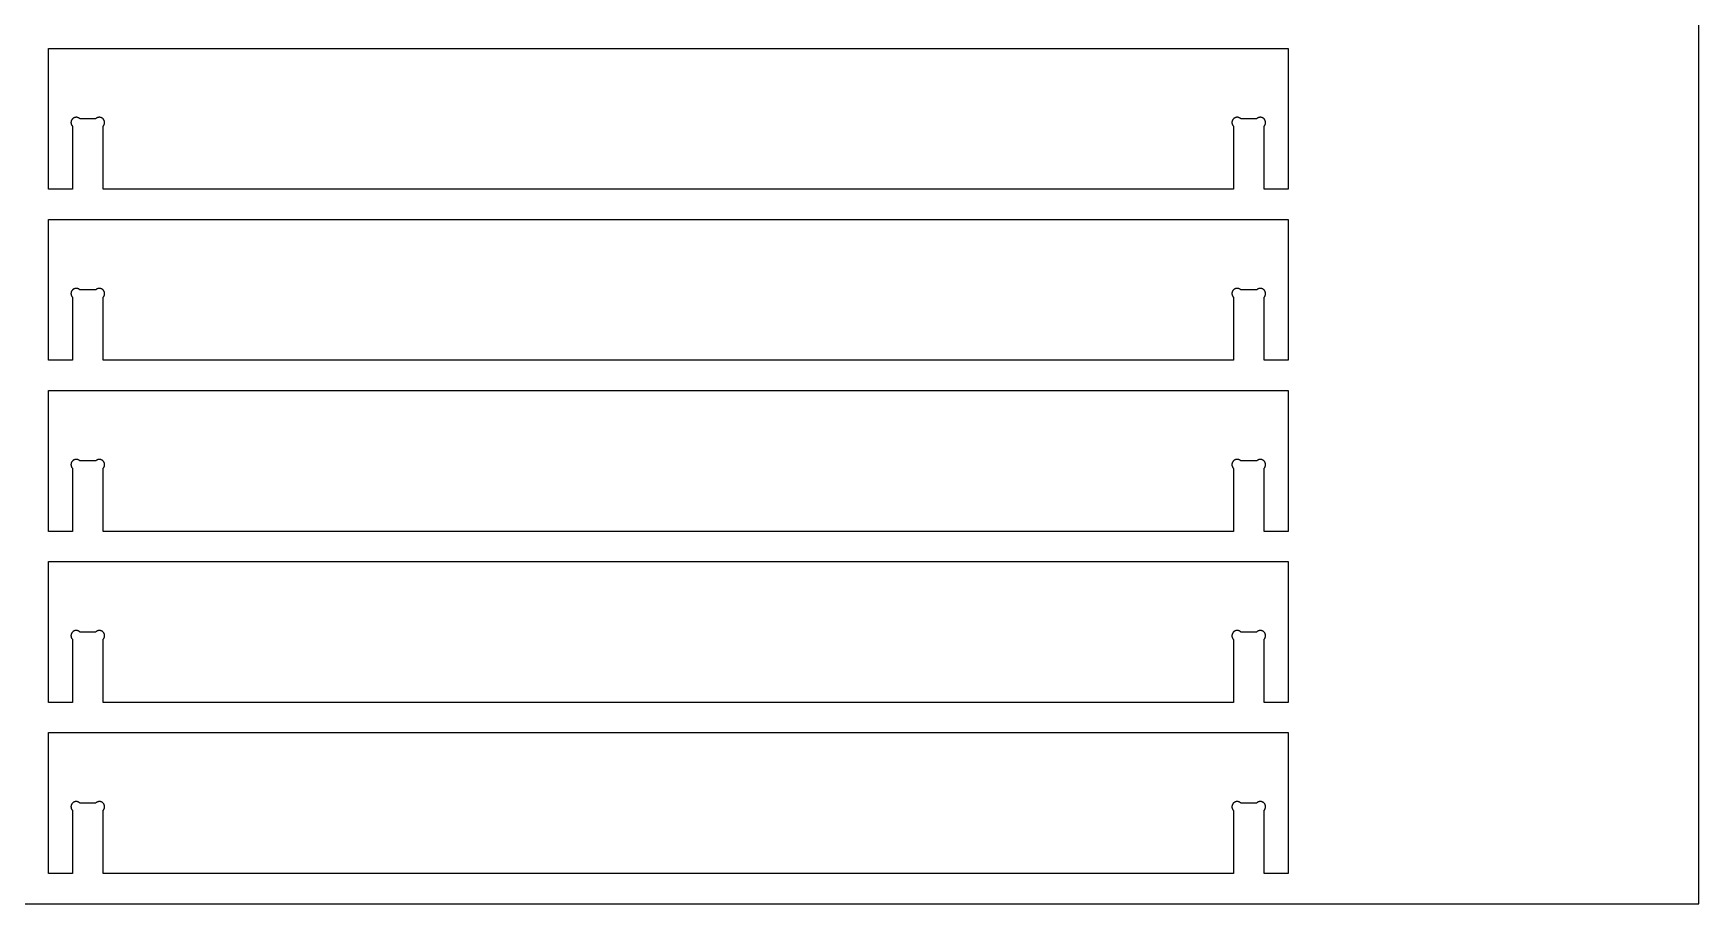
# Model space of a CAD drawing. Header units: inches. Extents: x 0 to 96, y 0 to 48.
# Drawn here: x 54.62 to 96, y 0 to 21.62 of the extents above; entities that cross this region are included whole.
import ezdxf

# ---------------------------------------------------------------- set-up
doc = ezdxf.new("R2010")
doc.units = ezdxf.units.IN
doc.header["$MEASUREMENT"] = 0
doc.layers.add('CUT_OUTSIDE', color=1, linetype='Continuous')
doc.layers.add('SHEET_REF_DO_NOT_CUT', color=8, linetype='Continuous')

msp = doc.modelspace()

# ---------------------------------------------------------------- linework, layer by layer
at = {"layer": 'CUT_OUTSIDE'}
for points in [[(55.599, 17.75), (55, 17.75), (55, 21.25), (85.8, 21.25), (85.8, 17.75), (85.201, 17.75), (85.201, 19.3162), (85.2054, 19.3208), (85.2096, 19.3256), (85.2135, 19.3306), (85.2172, 19.3359), (85.2206, 19.3412), (85.2237, 19.3468), (85.2266, 19.3525), (85.2292, 19.3583), (85.2315, 19.3643), (85.2335, 19.3703), (85.2352, 19.3765), (85.2366, 19.3827), (85.2377, 19.389), (85.2385, 19.3953), (85.2389, 19.4017), (85.2391, 19.4081), (85.2389, 19.4145), (85.2385, 19.4208), (85.2377, 19.4272), (85.2366, 19.4334), (85.2352, 19.4397), (85.2335, 19.4458), (85.2315, 19.4519), (85.2292, 19.4578), (85.2266, 19.4637), (85.2237, 19.4694), (85.2206, 19.4749), (85.2172, 19.4803), (85.2135, 19.4855), (85.2096, 19.4905), (85.2054, 19.4954), (85.201, 19.5), (85.1964, 19.5044), (85.1915, 19.5086), (85.1865, 19.5125), (85.1813, 19.5162), (85.1759, 19.5196), (85.1704, 19.5227), (85.1647, 19.5256), (85.1588, 19.5282), (85.1529, 19.5305), (85.1468, 19.5325), (85.1407, 19.5342), (85.1344, 19.5356), (85.1282, 19.5367), (85.1218, 19.5375), (85.1155, 19.5379), (85.1091, 19.5381), (85.1027, 19.5379), (85.0963, 19.5375), (85.09, 19.5367), (85.0837, 19.5356), (85.0775, 19.5342), (85.0713, 19.5325), (85.0653, 19.5305), (85.0593, 19.5282), (85.0535, 19.5256), (85.0478, 19.5227), (85.0422, 19.5196), (85.0369, 19.5162), (85.0316, 19.5125), (85.0266, 19.5086), (85.0218, 19.5044), (85.0172, 19.5), (84.6258, 19.5), (84.6212, 19.5044), (84.6164, 19.5086), (84.6114, 19.5125), (84.6061, 19.5162), (84.6008, 19.5196), (84.5952, 19.5227), (84.5895, 19.5256), (84.5837, 19.5282), (84.5777, 19.5305), (84.5717, 19.5325), (84.5655, 19.5342), (84.5593, 19.5356), (84.553, 19.5367), (84.5467, 19.5375), (84.5403, 19.5379), (84.5339, 19.5381), (84.5275, 19.5379), (84.5212, 19.5375), (84.5148, 19.5367), (84.5086, 19.5356), (84.5023, 19.5342), (84.4962, 19.5325), (84.4901, 19.5305), (84.4842, 19.5282), (84.4783, 19.5256), (84.4726, 19.5227), (84.4671, 19.5196), (84.4617, 19.5162), (84.4565, 19.5125), (84.4515, 19.5086), (84.4466, 19.5044), (84.442, 19.5), (84.4376, 19.4954), (84.4334, 19.4905), (84.4295, 19.4855), (84.4258, 19.4803), (84.4224, 19.4749), (84.4193, 19.4694), (84.4164, 19.4637), (84.4138, 19.4578), (84.4115, 19.4519), (84.4095, 19.4458), (84.4078, 19.4397), (84.4064, 19.4334), (84.4053, 19.4272), (84.4045, 19.4208), (84.4041, 19.4145), (84.4039, 19.4081), (84.4041, 19.4017), (84.4045, 19.3953), (84.4053, 19.389), (84.4064, 19.3827), (84.4078, 19.3765), (84.4095, 19.3703), (84.4115, 19.3643), (84.4138, 19.3583), (84.4164, 19.3525), (84.4193, 19.3468), (84.4224, 19.3412), (84.4258, 19.3359), (84.4295, 19.3306), (84.4334, 19.3256), (84.4376, 19.3208), (84.442, 19.3162), (84.442, 17.75), (56.358, 17.75), (56.358, 19.3162), (56.3624, 19.3208), (56.3666, 19.3256), (56.3705, 19.3306), (56.3742, 19.3359), (56.3776, 19.3412), (56.3807, 19.3468), (56.3836, 19.3525), (56.3862, 19.3583), (56.3885, 19.3643), (56.3905, 19.3703), (56.3922, 19.3765), (56.3936, 19.3827), (56.3947, 19.389), (56.3955, 19.3953), (56.3959, 19.4017), (56.3961, 19.4081), (56.3959, 19.4145), (56.3955, 19.4208), (56.3947, 19.4272), (56.3936, 19.4334), (56.3922, 19.4397), (56.3905, 19.4458), (56.3885, 19.4519), (56.3862, 19.4578), (56.3836, 19.4637), (56.3807, 19.4694), (56.3776, 19.4749), (56.3742, 19.4803), (56.3705, 19.4855), (56.3666, 19.4905), (56.3624, 19.4954), (56.358, 19.5), (56.3534, 19.5044), (56.3485, 19.5086), (56.3435, 19.5125), (56.3383, 19.5162), (56.3329, 19.5196), (56.3274, 19.5227), (56.3217, 19.5256), (56.3158, 19.5282), (56.3099, 19.5305), (56.3038, 19.5325), (56.2977, 19.5342), (56.2914, 19.5356), (56.2852, 19.5367), (56.2788, 19.5375), (56.2725, 19.5379), (56.2661, 19.5381), (56.2597, 19.5379), (56.2533, 19.5375), (56.247, 19.5367), (56.2407, 19.5356), (56.2345, 19.5342), (56.2283, 19.5325), (56.2223, 19.5305), (56.2163, 19.5282), (56.2105, 19.5256), (56.2048, 19.5227), (56.1992, 19.5196), (56.1939, 19.5162), (56.1886, 19.5125), (56.1836, 19.5086), (56.1788, 19.5044), (56.1742, 19.5), (55.7828, 19.5), (55.7782, 19.5044), (55.7734, 19.5086), (55.7684, 19.5125), (55.7631, 19.5162), (55.7578, 19.5196), (55.7522, 19.5227), (55.7465, 19.5256), (55.7407, 19.5282), (55.7347, 19.5305), (55.7287, 19.5325), (55.7225, 19.5342), (55.7163, 19.5356), (55.71, 19.5367), (55.7037, 19.5375), (55.6973, 19.5379), (55.6909, 19.5381), (55.6845, 19.5379), (55.6782, 19.5375), (55.6718, 19.5367), (55.6656, 19.5356), (55.6593, 19.5342), (55.6532, 19.5325), (55.6471, 19.5305), (55.6412, 19.5282), (55.6353, 19.5256), (55.6296, 19.5227), (55.6241, 19.5196), (55.6187, 19.5162), (55.6135, 19.5125), (55.6085, 19.5086), (55.6036, 19.5044), (55.599, 19.5), (55.5946, 19.4954), (55.5904, 19.4905), (55.5865, 19.4855), (55.5828, 19.4803), (55.5794, 19.4749), (55.5763, 19.4694), (55.5734, 19.4637), (55.5708, 19.4578), (55.5685, 19.4519), (55.5665, 19.4458), (55.5648, 19.4397), (55.5634, 19.4334), (55.5623, 19.4272), (55.5615, 19.4208), (55.5611, 19.4145), (55.5609, 19.4081), (55.5611, 19.4017), (55.5615, 19.3953), (55.5623, 19.389), (55.5634, 19.3827), (55.5648, 19.3765), (55.5665, 19.3703), (55.5685, 19.3643), (55.5708, 19.3583), (55.5734, 19.3525), (55.5763, 19.3468), (55.5794, 19.3412), (55.5828, 19.3359), (55.5865, 19.3306), (55.5904, 19.3256), (55.5946, 19.3208), (55.599, 19.3162)], [(55.599, 13.5), (55, 13.5), (55, 17), (85.8, 17), (85.8, 13.5), (85.201, 13.5), (85.201, 15.0662), (85.2054, 15.0708), (85.2096, 15.0756), (85.2135, 15.0806), (85.2172, 15.0859), (85.2206, 15.0912), (85.2237, 15.0968), (85.2266, 15.1025), (85.2292, 15.1083), (85.2315, 15.1143), (85.2335, 15.1203), (85.2352, 15.1265), (85.2366, 15.1327), (85.2377, 15.139), (85.2385, 15.1453), (85.2389, 15.1517), (85.2391, 15.1581), (85.2389, 15.1645), (85.2385, 15.1708), (85.2377, 15.1772), (85.2366, 15.1834), (85.2352, 15.1897), (85.2335, 15.1958), (85.2315, 15.2019), (85.2292, 15.2078), (85.2266, 15.2137), (85.2237, 15.2194), (85.2206, 15.2249), (85.2172, 15.2303), (85.2135, 15.2355), (85.2096, 15.2405), (85.2054, 15.2454), (85.201, 15.25), (85.1964, 15.2544), (85.1915, 15.2586), (85.1865, 15.2625), (85.1813, 15.2662), (85.1759, 15.2696), (85.1704, 15.2727), (85.1647, 15.2756), (85.1588, 15.2782), (85.1529, 15.2805), (85.1468, 15.2825), (85.1407, 15.2842), (85.1344, 15.2856), (85.1282, 15.2867), (85.1218, 15.2875), (85.1155, 15.2879), (85.1091, 15.2881), (85.1027, 15.2879), (85.0963, 15.2875), (85.09, 15.2867), (85.0837, 15.2856), (85.0775, 15.2842), (85.0713, 15.2825), (85.0653, 15.2805), (85.0593, 15.2782), (85.0535, 15.2756), (85.0478, 15.2727), (85.0422, 15.2696), (85.0369, 15.2662), (85.0316, 15.2625), (85.0266, 15.2586), (85.0218, 15.2544), (85.0172, 15.25), (84.6258, 15.25), (84.6212, 15.2544), (84.6164, 15.2586), (84.6114, 15.2625), (84.6061, 15.2662), (84.6008, 15.2696), (84.5952, 15.2727), (84.5895, 15.2756), (84.5837, 15.2782), (84.5777, 15.2805), (84.5717, 15.2825), (84.5655, 15.2842), (84.5593, 15.2856), (84.553, 15.2867), (84.5467, 15.2875), (84.5403, 15.2879), (84.5339, 15.2881), (84.5275, 15.2879), (84.5212, 15.2875), (84.5148, 15.2867), (84.5086, 15.2856), (84.5023, 15.2842), (84.4962, 15.2825), (84.4901, 15.2805), (84.4842, 15.2782), (84.4783, 15.2756), (84.4726, 15.2727), (84.4671, 15.2696), (84.4617, 15.2662), (84.4565, 15.2625), (84.4515, 15.2586), (84.4466, 15.2544), (84.442, 15.25), (84.4376, 15.2454), (84.4334, 15.2405), (84.4295, 15.2355), (84.4258, 15.2303), (84.4224, 15.2249), (84.4193, 15.2194), (84.4164, 15.2137), (84.4138, 15.2078), (84.4115, 15.2019), (84.4095, 15.1958), (84.4078, 15.1897), (84.4064, 15.1834), (84.4053, 15.1772), (84.4045, 15.1708), (84.4041, 15.1645), (84.4039, 15.1581), (84.4041, 15.1517), (84.4045, 15.1453), (84.4053, 15.139), (84.4064, 15.1327), (84.4078, 15.1265), (84.4095, 15.1203), (84.4115, 15.1143), (84.4138, 15.1083), (84.4164, 15.1025), (84.4193, 15.0968), (84.4224, 15.0912), (84.4258, 15.0859), (84.4295, 15.0806), (84.4334, 15.0756), (84.4376, 15.0708), (84.442, 15.0662), (84.442, 13.5), (56.358, 13.5), (56.358, 15.0662), (56.3624, 15.0708), (56.3666, 15.0756), (56.3705, 15.0806), (56.3742, 15.0859), (56.3776, 15.0912), (56.3807, 15.0968), (56.3836, 15.1025), (56.3862, 15.1083), (56.3885, 15.1143), (56.3905, 15.1203), (56.3922, 15.1265), (56.3936, 15.1327), (56.3947, 15.139), (56.3955, 15.1453), (56.3959, 15.1517), (56.3961, 15.1581), (56.3959, 15.1645), (56.3955, 15.1708), (56.3947, 15.1772), (56.3936, 15.1834), (56.3922, 15.1897), (56.3905, 15.1958), (56.3885, 15.2019), (56.3862, 15.2078), (56.3836, 15.2137), (56.3807, 15.2194), (56.3776, 15.2249), (56.3742, 15.2303), (56.3705, 15.2355), (56.3666, 15.2405), (56.3624, 15.2454), (56.358, 15.25), (56.3534, 15.2544), (56.3485, 15.2586), (56.3435, 15.2625), (56.3383, 15.2662), (56.3329, 15.2696), (56.3274, 15.2727), (56.3217, 15.2756), (56.3158, 15.2782), (56.3099, 15.2805), (56.3038, 15.2825), (56.2977, 15.2842), (56.2914, 15.2856), (56.2852, 15.2867), (56.2788, 15.2875), (56.2725, 15.2879), (56.2661, 15.2881), (56.2597, 15.2879), (56.2533, 15.2875), (56.247, 15.2867), (56.2407, 15.2856), (56.2345, 15.2842), (56.2283, 15.2825), (56.2223, 15.2805), (56.2163, 15.2782), (56.2105, 15.2756), (56.2048, 15.2727), (56.1992, 15.2696), (56.1939, 15.2662), (56.1886, 15.2625), (56.1836, 15.2586), (56.1788, 15.2544), (56.1742, 15.25), (55.7828, 15.25), (55.7782, 15.2544), (55.7734, 15.2586), (55.7684, 15.2625), (55.7631, 15.2662), (55.7578, 15.2696), (55.7522, 15.2727), (55.7465, 15.2756), (55.7407, 15.2782), (55.7347, 15.2805), (55.7287, 15.2825), (55.7225, 15.2842), (55.7163, 15.2856), (55.71, 15.2867), (55.7037, 15.2875), (55.6973, 15.2879), (55.6909, 15.2881), (55.6845, 15.2879), (55.6782, 15.2875), (55.6718, 15.2867), (55.6656, 15.2856), (55.6593, 15.2842), (55.6532, 15.2825), (55.6471, 15.2805), (55.6412, 15.2782), (55.6353, 15.2756), (55.6296, 15.2727), (55.6241, 15.2696), (55.6187, 15.2662), (55.6135, 15.2625), (55.6085, 15.2586), (55.6036, 15.2544), (55.599, 15.25), (55.5946, 15.2454), (55.5904, 15.2405), (55.5865, 15.2355), (55.5828, 15.2303), (55.5794, 15.2249), (55.5763, 15.2194), (55.5734, 15.2137), (55.5708, 15.2078), (55.5685, 15.2019), (55.5665, 15.1958), (55.5648, 15.1897), (55.5634, 15.1834), (55.5623, 15.1772), (55.5615, 15.1708), (55.5611, 15.1645), (55.5609, 15.1581), (55.5611, 15.1517), (55.5615, 15.1453), (55.5623, 15.139), (55.5634, 15.1327), (55.5648, 15.1265), (55.5665, 15.1203), (55.5685, 15.1143), (55.5708, 15.1083), (55.5734, 15.1025), (55.5763, 15.0968), (55.5794, 15.0912), (55.5828, 15.0859), (55.5865, 15.0806), (55.5904, 15.0756), (55.5946, 15.0708), (55.599, 15.0662)], [(55.599, 9.25), (55, 9.25), (55, 12.75), (85.8, 12.75), (85.8, 9.25), (85.201, 9.25), (85.201, 10.8162), (85.2054, 10.8208), (85.2096, 10.8256), (85.2135, 10.8306), (85.2172, 10.8359), (85.2206, 10.8412), (85.2237, 10.8468), (85.2266, 10.8525), (85.2292, 10.8583), (85.2315, 10.8643), (85.2335, 10.8703), (85.2352, 10.8765), (85.2366, 10.8827), (85.2377, 10.889), (85.2385, 10.8953), (85.2389, 10.9017), (85.2391, 10.9081), (85.2389, 10.9145), (85.2385, 10.9208), (85.2377, 10.9272), (85.2366, 10.9334), (85.2352, 10.9397), (85.2335, 10.9458), (85.2315, 10.9519), (85.2292, 10.9578), (85.2266, 10.9637), (85.2237, 10.9694), (85.2206, 10.9749), (85.2172, 10.9803), (85.2135, 10.9855), (85.2096, 10.9905), (85.2054, 10.9954), (85.201, 11), (85.1964, 11.0044), (85.1915, 11.0086), (85.1865, 11.0125), (85.1813, 11.0162), (85.1759, 11.0196), (85.1704, 11.0227), (85.1647, 11.0256), (85.1588, 11.0282), (85.1529, 11.0305), (85.1468, 11.0325), (85.1407, 11.0342), (85.1344, 11.0356), (85.1282, 11.0367), (85.1218, 11.0375), (85.1155, 11.0379), (85.1091, 11.0381), (85.1027, 11.0379), (85.0963, 11.0375), (85.09, 11.0367), (85.0837, 11.0356), (85.0775, 11.0342), (85.0713, 11.0325), (85.0653, 11.0305), (85.0593, 11.0282), (85.0535, 11.0256), (85.0478, 11.0227), (85.0422, 11.0196), (85.0369, 11.0162), (85.0316, 11.0125), (85.0266, 11.0086), (85.0218, 11.0044), (85.0172, 11), (84.6258, 11), (84.6212, 11.0044), (84.6164, 11.0086), (84.6114, 11.0125), (84.6061, 11.0162), (84.6008, 11.0196), (84.5952, 11.0227), (84.5895, 11.0256), (84.5837, 11.0282), (84.5777, 11.0305), (84.5717, 11.0325), (84.5655, 11.0342), (84.5593, 11.0356), (84.553, 11.0367), (84.5467, 11.0375), (84.5403, 11.0379), (84.5339, 11.0381), (84.5275, 11.0379), (84.5212, 11.0375), (84.5148, 11.0367), (84.5086, 11.0356), (84.5023, 11.0342), (84.4962, 11.0325), (84.4901, 11.0305), (84.4842, 11.0282), (84.4783, 11.0256), (84.4726, 11.0227), (84.4671, 11.0196), (84.4617, 11.0162), (84.4565, 11.0125), (84.4515, 11.0086), (84.4466, 11.0044), (84.442, 11), (84.4376, 10.9954), (84.4334, 10.9905), (84.4295, 10.9855), (84.4258, 10.9803), (84.4224, 10.9749), (84.4193, 10.9694), (84.4164, 10.9637), (84.4138, 10.9578), (84.4115, 10.9519), (84.4095, 10.9458), (84.4078, 10.9397), (84.4064, 10.9334), (84.4053, 10.9272), (84.4045, 10.9208), (84.4041, 10.9145), (84.4039, 10.9081), (84.4041, 10.9017), (84.4045, 10.8953), (84.4053, 10.889), (84.4064, 10.8827), (84.4078, 10.8765), (84.4095, 10.8703), (84.4115, 10.8643), (84.4138, 10.8583), (84.4164, 10.8525), (84.4193, 10.8468), (84.4224, 10.8412), (84.4258, 10.8359), (84.4295, 10.8306), (84.4334, 10.8256), (84.4376, 10.8208), (84.442, 10.8162), (84.442, 9.25), (56.358, 9.25), (56.358, 10.8162), (56.3624, 10.8208), (56.3666, 10.8256), (56.3705, 10.8306), (56.3742, 10.8359), (56.3776, 10.8412), (56.3807, 10.8468), (56.3836, 10.8525), (56.3862, 10.8583), (56.3885, 10.8643), (56.3905, 10.8703), (56.3922, 10.8765), (56.3936, 10.8827), (56.3947, 10.889), (56.3955, 10.8953), (56.3959, 10.9017), (56.3961, 10.9081), (56.3959, 10.9145), (56.3955, 10.9208), (56.3947, 10.9272), (56.3936, 10.9334), (56.3922, 10.9397), (56.3905, 10.9458), (56.3885, 10.9519), (56.3862, 10.9578), (56.3836, 10.9637), (56.3807, 10.9694), (56.3776, 10.9749), (56.3742, 10.9803), (56.3705, 10.9855), (56.3666, 10.9905), (56.3624, 10.9954), (56.358, 11), (56.3534, 11.0044), (56.3485, 11.0086), (56.3435, 11.0125), (56.3383, 11.0162), (56.3329, 11.0196), (56.3274, 11.0227), (56.3217, 11.0256), (56.3158, 11.0282), (56.3099, 11.0305), (56.3038, 11.0325), (56.2977, 11.0342), (56.2914, 11.0356), (56.2852, 11.0367), (56.2788, 11.0375), (56.2725, 11.0379), (56.2661, 11.0381), (56.2597, 11.0379), (56.2533, 11.0375), (56.247, 11.0367), (56.2407, 11.0356), (56.2345, 11.0342), (56.2283, 11.0325), (56.2223, 11.0305), (56.2163, 11.0282), (56.2105, 11.0256), (56.2048, 11.0227), (56.1992, 11.0196), (56.1939, 11.0162), (56.1886, 11.0125), (56.1836, 11.0086), (56.1788, 11.0044), (56.1742, 11), (55.7828, 11), (55.7782, 11.0044), (55.7734, 11.0086), (55.7684, 11.0125), (55.7631, 11.0162), (55.7578, 11.0196), (55.7522, 11.0227), (55.7465, 11.0256), (55.7407, 11.0282), (55.7347, 11.0305), (55.7287, 11.0325), (55.7225, 11.0342), (55.7163, 11.0356), (55.71, 11.0367), (55.7037, 11.0375), (55.6973, 11.0379), (55.6909, 11.0381), (55.6845, 11.0379), (55.6782, 11.0375), (55.6718, 11.0367), (55.6656, 11.0356), (55.6593, 11.0342), (55.6532, 11.0325), (55.6471, 11.0305), (55.6412, 11.0282), (55.6353, 11.0256), (55.6296, 11.0227), (55.6241, 11.0196), (55.6187, 11.0162), (55.6135, 11.0125), (55.6085, 11.0086), (55.6036, 11.0044), (55.599, 11), (55.5946, 10.9954), (55.5904, 10.9905), (55.5865, 10.9855), (55.5828, 10.9803), (55.5794, 10.9749), (55.5763, 10.9694), (55.5734, 10.9637), (55.5708, 10.9578), (55.5685, 10.9519), (55.5665, 10.9458), (55.5648, 10.9397), (55.5634, 10.9334), (55.5623, 10.9272), (55.5615, 10.9208), (55.5611, 10.9145), (55.5609, 10.9081), (55.5611, 10.9017), (55.5615, 10.8953), (55.5623, 10.889), (55.5634, 10.8827), (55.5648, 10.8765), (55.5665, 10.8703), (55.5685, 10.8643), (55.5708, 10.8583), (55.5734, 10.8525), (55.5763, 10.8468), (55.5794, 10.8412), (55.5828, 10.8359), (55.5865, 10.8306), (55.5904, 10.8256), (55.5946, 10.8208), (55.599, 10.8162)], [(55.599, 5), (55, 5), (55, 8.5), (85.8, 8.5), (85.8, 5), (85.201, 5), (85.201, 6.5662), (85.2054, 6.5708), (85.2096, 6.5756), (85.2135, 6.5806), (85.2172, 6.5859), (85.2206, 6.5912), (85.2237, 6.5968), (85.2266, 6.6025), (85.2292, 6.6083), (85.2315, 6.6143), (85.2335, 6.6203), (85.2352, 6.6265), (85.2366, 6.6327), (85.2377, 6.639), (85.2385, 6.6453), (85.2389, 6.6517), (85.2391, 6.6581), (85.2389, 6.6645), (85.2385, 6.6708), (85.2377, 6.6772), (85.2366, 6.6834), (85.2352, 6.6897), (85.2335, 6.6958), (85.2315, 6.7019), (85.2292, 6.7078), (85.2266, 6.7137), (85.2237, 6.7194), (85.2206, 6.7249), (85.2172, 6.7303), (85.2135, 6.7355), (85.2096, 6.7405), (85.2054, 6.7454), (85.201, 6.75), (85.1964, 6.7544), (85.1915, 6.7586), (85.1865, 6.7625), (85.1813, 6.7662), (85.1759, 6.7696), (85.1704, 6.7727), (85.1647, 6.7756), (85.1588, 6.7782), (85.1529, 6.7805), (85.1468, 6.7825), (85.1407, 6.7842), (85.1344, 6.7856), (85.1282, 6.7867), (85.1218, 6.7875), (85.1155, 6.7879), (85.1091, 6.7881), (85.1027, 6.7879), (85.0963, 6.7875), (85.09, 6.7867), (85.0837, 6.7856), (85.0775, 6.7842), (85.0713, 6.7825), (85.0653, 6.7805), (85.0593, 6.7782), (85.0535, 6.7756), (85.0478, 6.7727), (85.0422, 6.7696), (85.0369, 6.7662), (85.0316, 6.7625), (85.0266, 6.7586), (85.0218, 6.7544), (85.0172, 6.75), (84.6258, 6.75), (84.6212, 6.7544), (84.6164, 6.7586), (84.6114, 6.7625), (84.6061, 6.7662), (84.6008, 6.7696), (84.5952, 6.7727), (84.5895, 6.7756), (84.5837, 6.7782), (84.5777, 6.7805), (84.5717, 6.7825), (84.5655, 6.7842), (84.5593, 6.7856), (84.553, 6.7867), (84.5467, 6.7875), (84.5403, 6.7879), (84.5339, 6.7881), (84.5275, 6.7879), (84.5212, 6.7875), (84.5148, 6.7867), (84.5086, 6.7856), (84.5023, 6.7842), (84.4962, 6.7825), (84.4901, 6.7805), (84.4842, 6.7782), (84.4783, 6.7756), (84.4726, 6.7727), (84.4671, 6.7696), (84.4617, 6.7662), (84.4565, 6.7625), (84.4515, 6.7586), (84.4466, 6.7544), (84.442, 6.75), (84.4376, 6.7454), (84.4334, 6.7405), (84.4295, 6.7355), (84.4258, 6.7303), (84.4224, 6.7249), (84.4193, 6.7194), (84.4164, 6.7137), (84.4138, 6.7078), (84.4115, 6.7019), (84.4095, 6.6958), (84.4078, 6.6897), (84.4064, 6.6834), (84.4053, 6.6772), (84.4045, 6.6708), (84.4041, 6.6645), (84.4039, 6.6581), (84.4041, 6.6517), (84.4045, 6.6453), (84.4053, 6.639), (84.4064, 6.6327), (84.4078, 6.6265), (84.4095, 6.6203), (84.4115, 6.6143), (84.4138, 6.6083), (84.4164, 6.6025), (84.4193, 6.5968), (84.4224, 6.5912), (84.4258, 6.5859), (84.4295, 6.5806), (84.4334, 6.5756), (84.4376, 6.5708), (84.442, 6.5662), (84.442, 5), (56.358, 5), (56.358, 6.5662), (56.3624, 6.5708), (56.3666, 6.5756), (56.3705, 6.5806), (56.3742, 6.5859), (56.3776, 6.5912), (56.3807, 6.5968), (56.3836, 6.6025), (56.3862, 6.6083), (56.3885, 6.6143), (56.3905, 6.6203), (56.3922, 6.6265), (56.3936, 6.6327), (56.3947, 6.639), (56.3955, 6.6453), (56.3959, 6.6517), (56.3961, 6.6581), (56.3959, 6.6645), (56.3955, 6.6708), (56.3947, 6.6772), (56.3936, 6.6834), (56.3922, 6.6897), (56.3905, 6.6958), (56.3885, 6.7019), (56.3862, 6.7078), (56.3836, 6.7137), (56.3807, 6.7194), (56.3776, 6.7249), (56.3742, 6.7303), (56.3705, 6.7355), (56.3666, 6.7405), (56.3624, 6.7454), (56.358, 6.75), (56.3534, 6.7544), (56.3485, 6.7586), (56.3435, 6.7625), (56.3383, 6.7662), (56.3329, 6.7696), (56.3274, 6.7727), (56.3217, 6.7756), (56.3158, 6.7782), (56.3099, 6.7805), (56.3038, 6.7825), (56.2977, 6.7842), (56.2914, 6.7856), (56.2852, 6.7867), (56.2788, 6.7875), (56.2725, 6.7879), (56.2661, 6.7881), (56.2597, 6.7879), (56.2533, 6.7875), (56.247, 6.7867), (56.2407, 6.7856), (56.2345, 6.7842), (56.2283, 6.7825), (56.2223, 6.7805), (56.2163, 6.7782), (56.2105, 6.7756), (56.2048, 6.7727), (56.1992, 6.7696), (56.1939, 6.7662), (56.1886, 6.7625), (56.1836, 6.7586), (56.1788, 6.7544), (56.1742, 6.75), (55.7828, 6.75), (55.7782, 6.7544), (55.7734, 6.7586), (55.7684, 6.7625), (55.7631, 6.7662), (55.7578, 6.7696), (55.7522, 6.7727), (55.7465, 6.7756), (55.7407, 6.7782), (55.7347, 6.7805), (55.7287, 6.7825), (55.7225, 6.7842), (55.7163, 6.7856), (55.71, 6.7867), (55.7037, 6.7875), (55.6973, 6.7879), (55.6909, 6.7881), (55.6845, 6.7879), (55.6782, 6.7875), (55.6718, 6.7867), (55.6656, 6.7856), (55.6593, 6.7842), (55.6532, 6.7825), (55.6471, 6.7805), (55.6412, 6.7782), (55.6353, 6.7756), (55.6296, 6.7727), (55.6241, 6.7696), (55.6187, 6.7662), (55.6135, 6.7625), (55.6085, 6.7586), (55.6036, 6.7544), (55.599, 6.75), (55.5946, 6.7454), (55.5904, 6.7405), (55.5865, 6.7355), (55.5828, 6.7303), (55.5794, 6.7249), (55.5763, 6.7194), (55.5734, 6.7137), (55.5708, 6.7078), (55.5685, 6.7019), (55.5665, 6.6958), (55.5648, 6.6897), (55.5634, 6.6834), (55.5623, 6.6772), (55.5615, 6.6708), (55.5611, 6.6645), (55.5609, 6.6581), (55.5611, 6.6517), (55.5615, 6.6453), (55.5623, 6.639), (55.5634, 6.6327), (55.5648, 6.6265), (55.5665, 6.6203), (55.5685, 6.6143), (55.5708, 6.6083), (55.5734, 6.6025), (55.5763, 6.5968), (55.5794, 6.5912), (55.5828, 6.5859), (55.5865, 6.5806), (55.5904, 6.5756), (55.5946, 6.5708), (55.599, 6.5662)], [(55.599, 0.75), (55, 0.75), (55, 4.25), (85.8, 4.25), (85.8, 0.75), (85.201, 0.75), (85.201, 2.3162), (85.2054, 2.3208), (85.2096, 2.3256), (85.2135, 2.3306), (85.2172, 2.3359), (85.2206, 2.3412), (85.2237, 2.3468), (85.2266, 2.3525), (85.2292, 2.3583), (85.2315, 2.3643), (85.2335, 2.3703), (85.2352, 2.3765), (85.2366, 2.3827), (85.2377, 2.389), (85.2385, 2.3953), (85.2389, 2.4017), (85.2391, 2.4081), (85.2389, 2.4145), (85.2385, 2.4208), (85.2377, 2.4272), (85.2366, 2.4334), (85.2352, 2.4397), (85.2335, 2.4458), (85.2315, 2.4519), (85.2292, 2.4578), (85.2266, 2.4637), (85.2237, 2.4694), (85.2206, 2.4749), (85.2172, 2.4803), (85.2135, 2.4855), (85.2096, 2.4905), (85.2054, 2.4954), (85.201, 2.5), (85.1964, 2.5044), (85.1915, 2.5086), (85.1865, 2.5125), (85.1813, 2.5162), (85.1759, 2.5196), (85.1704, 2.5227), (85.1647, 2.5256), (85.1588, 2.5282), (85.1529, 2.5305), (85.1468, 2.5325), (85.1407, 2.5342), (85.1344, 2.5356), (85.1282, 2.5367), (85.1218, 2.5375), (85.1155, 2.5379), (85.1091, 2.5381), (85.1027, 2.5379), (85.0963, 2.5375), (85.09, 2.5367), (85.0837, 2.5356), (85.0775, 2.5342), (85.0713, 2.5325), (85.0653, 2.5305), (85.0593, 2.5282), (85.0535, 2.5256), (85.0478, 2.5227), (85.0422, 2.5196), (85.0369, 2.5162), (85.0316, 2.5125), (85.0266, 2.5086), (85.0218, 2.5044), (85.0172, 2.5), (84.6258, 2.5), (84.6212, 2.5044), (84.6164, 2.5086), (84.6114, 2.5125), (84.6061, 2.5162), (84.6008, 2.5196), (84.5952, 2.5227), (84.5895, 2.5256), (84.5837, 2.5282), (84.5777, 2.5305), (84.5717, 2.5325), (84.5655, 2.5342), (84.5593, 2.5356), (84.553, 2.5367), (84.5467, 2.5375), (84.5403, 2.5379), (84.5339, 2.5381), (84.5275, 2.5379), (84.5212, 2.5375), (84.5148, 2.5367), (84.5086, 2.5356), (84.5023, 2.5342), (84.4962, 2.5325), (84.4901, 2.5305), (84.4842, 2.5282), (84.4783, 2.5256), (84.4726, 2.5227), (84.4671, 2.5196), (84.4617, 2.5162), (84.4565, 2.5125), (84.4515, 2.5086), (84.4466, 2.5044), (84.442, 2.5), (84.4376, 2.4954), (84.4334, 2.4905), (84.4295, 2.4855), (84.4258, 2.4803), (84.4224, 2.4749), (84.4193, 2.4694), (84.4164, 2.4637), (84.4138, 2.4578), (84.4115, 2.4519), (84.4095, 2.4458), (84.4078, 2.4397), (84.4064, 2.4334), (84.4053, 2.4272), (84.4045, 2.4208), (84.4041, 2.4145), (84.4039, 2.4081), (84.4041, 2.4017), (84.4045, 2.3953), (84.4053, 2.389), (84.4064, 2.3827), (84.4078, 2.3765), (84.4095, 2.3703), (84.4115, 2.3643), (84.4138, 2.3583), (84.4164, 2.3525), (84.4193, 2.3468), (84.4224, 2.3412), (84.4258, 2.3359), (84.4295, 2.3306), (84.4334, 2.3256), (84.4376, 2.3208), (84.442, 2.3162), (84.442, 0.75), (56.358, 0.75), (56.358, 2.3162), (56.3624, 2.3208), (56.3666, 2.3256), (56.3705, 2.3306), (56.3742, 2.3359), (56.3776, 2.3412), (56.3807, 2.3468), (56.3836, 2.3525), (56.3862, 2.3583), (56.3885, 2.3643), (56.3905, 2.3703), (56.3922, 2.3765), (56.3936, 2.3827), (56.3947, 2.389), (56.3955, 2.3953), (56.3959, 2.4017), (56.3961, 2.4081), (56.3959, 2.4145), (56.3955, 2.4208), (56.3947, 2.4272), (56.3936, 2.4334), (56.3922, 2.4397), (56.3905, 2.4458), (56.3885, 2.4519), (56.3862, 2.4578), (56.3836, 2.4637), (56.3807, 2.4694), (56.3776, 2.4749), (56.3742, 2.4803), (56.3705, 2.4855), (56.3666, 2.4905), (56.3624, 2.4954), (56.358, 2.5), (56.3534, 2.5044), (56.3485, 2.5086), (56.3435, 2.5125), (56.3383, 2.5162), (56.3329, 2.5196), (56.3274, 2.5227), (56.3217, 2.5256), (56.3158, 2.5282), (56.3099, 2.5305), (56.3038, 2.5325), (56.2977, 2.5342), (56.2914, 2.5356), (56.2852, 2.5367), (56.2788, 2.5375), (56.2725, 2.5379), (56.2661, 2.5381), (56.2597, 2.5379), (56.2533, 2.5375), (56.247, 2.5367), (56.2407, 2.5356), (56.2345, 2.5342), (56.2283, 2.5325), (56.2223, 2.5305), (56.2163, 2.5282), (56.2105, 2.5256), (56.2048, 2.5227), (56.1992, 2.5196), (56.1939, 2.5162), (56.1886, 2.5125), (56.1836, 2.5086), (56.1788, 2.5044), (56.1742, 2.5), (55.7828, 2.5), (55.7782, 2.5044), (55.7734, 2.5086), (55.7684, 2.5125), (55.7631, 2.5162), (55.7578, 2.5196), (55.7522, 2.5227), (55.7465, 2.5256), (55.7407, 2.5282), (55.7347, 2.5305), (55.7287, 2.5325), (55.7225, 2.5342), (55.7163, 2.5356), (55.71, 2.5367), (55.7037, 2.5375), (55.6973, 2.5379), (55.6909, 2.5381), (55.6845, 2.5379), (55.6782, 2.5375), (55.6718, 2.5367), (55.6656, 2.5356), (55.6593, 2.5342), (55.6532, 2.5325), (55.6471, 2.5305), (55.6412, 2.5282), (55.6353, 2.5256), (55.6296, 2.5227), (55.6241, 2.5196), (55.6187, 2.5162), (55.6135, 2.5125), (55.6085, 2.5086), (55.6036, 2.5044), (55.599, 2.5), (55.5946, 2.4954), (55.5904, 2.4905), (55.5865, 2.4855), (55.5828, 2.4803), (55.5794, 2.4749), (55.5763, 2.4694), (55.5734, 2.4637), (55.5708, 2.4578), (55.5685, 2.4519), (55.5665, 2.4458), (55.5648, 2.4397), (55.5634, 2.4334), (55.5623, 2.4272), (55.5615, 2.4208), (55.5611, 2.4145), (55.5609, 2.4081), (55.5611, 2.4017), (55.5615, 2.3953), (55.5623, 2.389), (55.5634, 2.3827), (55.5648, 2.3765), (55.5665, 2.3703), (55.5685, 2.3643), (55.5708, 2.3583), (55.5734, 2.3525), (55.5763, 2.3468), (55.5794, 2.3412), (55.5828, 2.3359), (55.5865, 2.3306), (55.5904, 2.3256), (55.5946, 2.3208), (55.599, 2.3162)]]:
    msp.add_lwpolyline(points, close=True, dxfattribs=at)
at = {"layer": 'SHEET_REF_DO_NOT_CUT'}
msp.add_lwpolyline([(0, 0), (96, 0), (96, 48), (0, 48)], close=True, dxfattribs=at)

doc.saveas('drawing.dxf')
